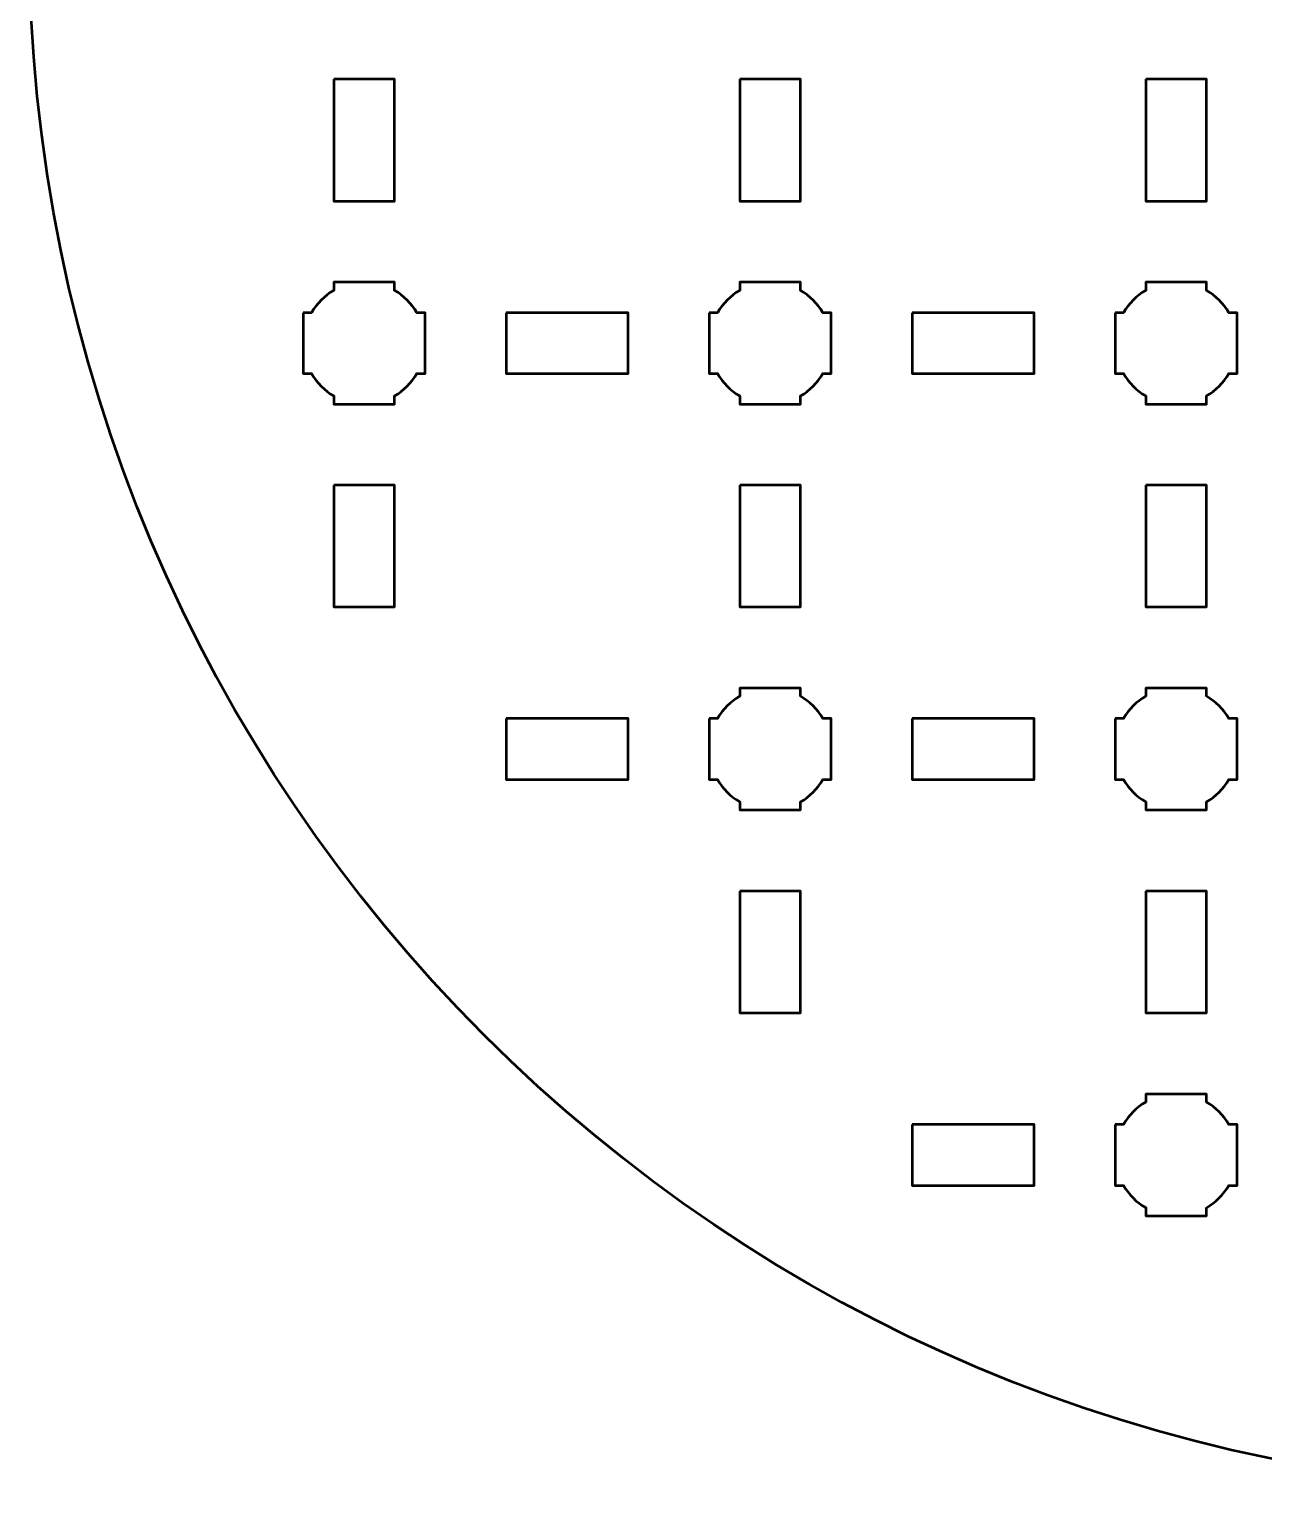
# Model space of a CAD drawing. Header units: centimetres. Extents: x -18.1 to -2.8, y -22.5 to -7.2.
# Drawn here: x -18.15 to -12.07, y -22.5 to -15.3 of the extents above; entities that cross this region are included whole.
import ezdxf

# ---------------------------------------------------------------- set-up
doc = ezdxf.new("R2010")
doc.units = ezdxf.units.CM
doc.header["$MEASUREMENT"] = 0
doc.layers.add('Layer 1', color=7, linetype='Continuous')

msp = doc.modelspace()

# ---------------------------------------------------------------- linework, layer by layer
at = {"layer": 'Layer 1', "lineweight": 53}
msp.add_ellipse((-10.49999, -14.85003), major_axis=(0, 7.65), ratio=1, dxfattribs=at)
for points, knots in [([(-16.6501, -15.54992), (-16.6501, -15.54992), (-16.3501, -15.54992), (-16.3501, -15.54992), (-16.3501, -15.54992), (-16.3501, -15.54992), (-16.3501, -16.14993), (-16.3501, -16.14993), (-16.3501, -16.14993), (-16.3501, -16.14993), (-16.6501, -16.14993), (-16.6501, -16.14993), (-16.6501, -16.14993), (-16.6501, -16.14993), (-16.6501, -15.54992), (-16.6501, -15.54992)], [0, 0, 0, 0, 0.25, 0.25, 0.25, 0.25, 0.5, 0.5, 0.5, 0.5, 0.75, 0.75, 0.75, 0.75, 1, 1, 1, 1]), ([(-14.64999, -15.54992), (-14.64999, -15.54992), (-14.34999, -15.54992), (-14.34999, -15.54992), (-14.34999, -15.54992), (-14.34999, -15.54992), (-14.34999, -16.14993), (-14.34999, -16.14993), (-14.34999, -16.14993), (-14.34999, -16.14993), (-14.64999, -16.14993), (-14.64999, -16.14993), (-14.64999, -16.14993), (-14.64999, -16.14993), (-14.64999, -15.54992), (-14.64999, -15.54992)], [0, 0, 0, 0, 0.25, 0.25, 0.25, 0.25, 0.5, 0.5, 0.5, 0.5, 0.75, 0.75, 0.75, 0.75, 1, 1, 1, 1]), ([(-12.65006, -15.54992), (-12.65006, -15.54992), (-12.35006, -15.54992), (-12.35006, -15.54992), (-12.35006, -15.54992), (-12.35006, -15.54992), (-12.35006, -16.14993), (-12.35006, -16.14993), (-12.35006, -16.14993), (-12.35006, -16.14993), (-12.65006, -16.14993), (-12.65006, -16.14993), (-12.65006, -16.14993), (-12.65006, -16.14993), (-12.65006, -15.54992), (-12.65006, -15.54992)], [0, 0, 0, 0, 0.25, 0.25, 0.25, 0.25, 0.5, 0.5, 0.5, 0.5, 0.75, 0.75, 0.75, 0.75, 1, 1, 1, 1]), ([(-16.8, -16.69994), (-16.8, -16.69994), (-16.7598, -16.69994), (-16.7598, -16.69994), (-16.7598, -16.69994), (-16.73347, -16.65442), (-16.69551, -16.61649), (-16.65, -16.59016), (-16.65, -16.59016), (-16.65, -16.59016), (-16.65, -16.54994), (-16.65, -16.54994), (-16.65, -16.54994), (-16.65, -16.54994), (-16.35, -16.54994), (-16.35, -16.54994), (-16.35, -16.54994), (-16.35, -16.54994), (-16.35, -16.59013), (-16.35, -16.59013), (-16.35, -16.59013), (-16.30447, -16.61646), (-16.26648, -16.65441), (-16.24012, -16.69994), (-16.24012, -16.69994), (-16.24012, -16.69994), (-16.2, -16.69994), (-16.2, -16.69994), (-16.2, -16.69994), (-16.2, -16.69994), (-16.2, -16.84536), (-16.2, -16.84536), (-16.2, -16.84536), (-16.2, -16.84536), (-16.19994, -16.85001), (-16.19994, -16.85001), (-16.19994, -16.85001), (-16.19994, -16.85001), (-16.2, -16.85465), (-16.2, -16.85465), (-16.2, -16.85465), (-16.2, -16.85465), (-16.2, -16.99994), (-16.2, -16.99994), (-16.2, -16.99994), (-16.2, -16.99994), (-16.24007, -16.99994), (-16.24007, -16.99994), (-16.24007, -16.99994), (-16.26642, -17.04551), (-16.30442, -17.08352), (-16.35, -17.10988), (-16.35, -17.10988), (-16.35, -17.10988), (-16.35, -17.14994), (-16.35, -17.14994), (-16.35, -17.14994), (-16.35, -17.14994), (-16.49328, -17.14994), (-16.49328, -17.14994), (-16.49328, -17.14994), (-16.49328, -17.14994), (-16.49995, -17.15002), (-16.49995, -17.15002), (-16.49995, -17.15002), (-16.49995, -17.15002), (-16.50663, -17.14994), (-16.50663, -17.14994), (-16.50663, -17.14994), (-16.50663, -17.14994), (-16.65, -17.14994), (-16.65, -17.14994), (-16.65, -17.14994), (-16.65, -17.14994), (-16.65, -17.10984), (-16.65, -17.10984), (-16.65, -17.10984), (-16.69554, -17.08348), (-16.73352, -17.04549), (-16.75985, -16.99994), (-16.75985, -16.99994), (-16.75985, -16.99994), (-16.8, -16.99994), (-16.8, -16.99994), (-16.8, -16.99994), (-16.8, -16.99994), (-16.8, -16.69994), (-16.8, -16.69994)], [0, 0, 0, 0, 0.0454545, 0.0454545, 0.0454545, 0.0454545, 0.0909091, 0.0909091, 0.0909091, 0.0909091, 0.1363636, 0.1363636, 0.1363636, 0.1363636, 0.1818182, 0.1818182, 0.1818182, 0.1818182, 0.2272727, 0.2272727, 0.2272727, 0.2272727, 0.2727273, 0.2727273, 0.2727273, 0.2727273, 0.3181818, 0.3181818, 0.3181818, 0.3181818, 0.3636364, 0.3636364, 0.3636364, 0.3636364, 0.4090909, 0.4090909, 0.4090909, 0.4090909, 0.4545455, 0.4545455, 0.4545455, 0.4545455, 0.5, 0.5, 0.5, 0.5, 0.5454545, 0.5454545, 0.5454545, 0.5454545, 0.5909091, 0.5909091, 0.5909091, 0.5909091, 0.6363636, 0.6363636, 0.6363636, 0.6363636, 0.6818182, 0.6818182, 0.6818182, 0.6818182, 0.7272727, 0.7272727, 0.7272727, 0.7272727, 0.7727273, 0.7727273, 0.7727273, 0.7727273, 0.8181818, 0.8181818, 0.8181818, 0.8181818, 0.8636364, 0.8636364, 0.8636364, 0.8636364, 0.9090909, 0.9090909, 0.9090909, 0.9090909, 0.9545455, 0.9545455, 0.9545455, 0.9545455, 1, 1, 1, 1]), ([(-14.8, -16.69994), (-14.8, -16.69994), (-14.7598, -16.69994), (-14.7598, -16.69994), (-14.7598, -16.69994), (-14.73347, -16.65442), (-14.69551, -16.61649), (-14.65, -16.59016), (-14.65, -16.59016), (-14.65, -16.59016), (-14.65, -16.54994), (-14.65, -16.54994), (-14.65, -16.54994), (-14.65, -16.54994), (-14.35, -16.54994), (-14.35, -16.54994), (-14.35, -16.54994), (-14.35, -16.54994), (-14.35, -16.59013), (-14.35, -16.59013), (-14.35, -16.59013), (-14.30447, -16.61646), (-14.26648, -16.65441), (-14.24012, -16.69994), (-14.24012, -16.69994), (-14.24012, -16.69994), (-14.2, -16.69994), (-14.2, -16.69994), (-14.2, -16.69994), (-14.2, -16.69994), (-14.2, -16.84536), (-14.2, -16.84536), (-14.2, -16.84536), (-14.2, -16.84536), (-14.19994, -16.85001), (-14.19994, -16.85001), (-14.19994, -16.85001), (-14.19994, -16.85001), (-14.2, -16.85465), (-14.2, -16.85465), (-14.2, -16.85465), (-14.2, -16.85465), (-14.2, -16.99994), (-14.2, -16.99994), (-14.2, -16.99994), (-14.2, -16.99994), (-14.24007, -16.99994), (-14.24007, -16.99994), (-14.24007, -16.99994), (-14.26642, -17.04551), (-14.30442, -17.08352), (-14.35, -17.10988), (-14.35, -17.10988), (-14.35, -17.10988), (-14.35, -17.14994), (-14.35, -17.14994), (-14.35, -17.14994), (-14.35, -17.14994), (-14.49328, -17.14994), (-14.49328, -17.14994), (-14.49328, -17.14994), (-14.49328, -17.14994), (-14.49995, -17.15002), (-14.49995, -17.15002), (-14.49995, -17.15002), (-14.49995, -17.15002), (-14.50663, -17.14994), (-14.50663, -17.14994), (-14.50663, -17.14994), (-14.50663, -17.14994), (-14.65, -17.14994), (-14.65, -17.14994), (-14.65, -17.14994), (-14.65, -17.14994), (-14.65, -17.10984), (-14.65, -17.10984), (-14.65, -17.10984), (-14.69554, -17.08348), (-14.73352, -17.04549), (-14.75985, -16.99994), (-14.75985, -16.99994), (-14.75985, -16.99994), (-14.8, -16.99994), (-14.8, -16.99994), (-14.8, -16.99994), (-14.8, -16.99994), (-14.8, -16.69994), (-14.8, -16.69994)], [0, 0, 0, 0, 0.0454545, 0.0454545, 0.0454545, 0.0454545, 0.0909091, 0.0909091, 0.0909091, 0.0909091, 0.1363636, 0.1363636, 0.1363636, 0.1363636, 0.1818182, 0.1818182, 0.1818182, 0.1818182, 0.2272727, 0.2272727, 0.2272727, 0.2272727, 0.2727273, 0.2727273, 0.2727273, 0.2727273, 0.3181818, 0.3181818, 0.3181818, 0.3181818, 0.3636364, 0.3636364, 0.3636364, 0.3636364, 0.4090909, 0.4090909, 0.4090909, 0.4090909, 0.4545455, 0.4545455, 0.4545455, 0.4545455, 0.5, 0.5, 0.5, 0.5, 0.5454545, 0.5454545, 0.5454545, 0.5454545, 0.5909091, 0.5909091, 0.5909091, 0.5909091, 0.6363636, 0.6363636, 0.6363636, 0.6363636, 0.6818182, 0.6818182, 0.6818182, 0.6818182, 0.7272727, 0.7272727, 0.7272727, 0.7272727, 0.7727273, 0.7727273, 0.7727273, 0.7727273, 0.8181818, 0.8181818, 0.8181818, 0.8181818, 0.8636364, 0.8636364, 0.8636364, 0.8636364, 0.9090909, 0.9090909, 0.9090909, 0.9090909, 0.9545455, 0.9545455, 0.9545455, 0.9545455, 1, 1, 1, 1]), ([(-12.8, -16.69994), (-12.8, -16.69994), (-12.7598, -16.69994), (-12.7598, -16.69994), (-12.7598, -16.69994), (-12.73347, -16.65442), (-12.69551, -16.61649), (-12.65, -16.59016), (-12.65, -16.59016), (-12.65, -16.59016), (-12.65, -16.54994), (-12.65, -16.54994), (-12.65, -16.54994), (-12.65, -16.54994), (-12.35, -16.54994), (-12.35, -16.54994), (-12.35, -16.54994), (-12.35, -16.54994), (-12.35, -16.59013), (-12.35, -16.59013), (-12.35, -16.59013), (-12.30447, -16.61646), (-12.26648, -16.65441), (-12.24012, -16.69994), (-12.24012, -16.69994), (-12.24012, -16.69994), (-12.2, -16.69994), (-12.2, -16.69994), (-12.2, -16.69994), (-12.2, -16.69994), (-12.2, -16.84536), (-12.2, -16.84536), (-12.2, -16.84536), (-12.2, -16.84536), (-12.19994, -16.85001), (-12.19994, -16.85001), (-12.19994, -16.85001), (-12.19994, -16.85001), (-12.2, -16.85465), (-12.2, -16.85465), (-12.2, -16.85465), (-12.2, -16.85465), (-12.2, -16.99994), (-12.2, -16.99994), (-12.2, -16.99994), (-12.2, -16.99994), (-12.24007, -16.99994), (-12.24007, -16.99994), (-12.24007, -16.99994), (-12.26642, -17.04551), (-12.30442, -17.08352), (-12.35, -17.10988), (-12.35, -17.10988), (-12.35, -17.10988), (-12.35, -17.14994), (-12.35, -17.14994), (-12.35, -17.14994), (-12.35, -17.14994), (-12.49328, -17.14994), (-12.49328, -17.14994), (-12.49328, -17.14994), (-12.49328, -17.14994), (-12.49995, -17.15002), (-12.49995, -17.15002), (-12.49995, -17.15002), (-12.49995, -17.15002), (-12.50663, -17.14994), (-12.50663, -17.14994), (-12.50663, -17.14994), (-12.50663, -17.14994), (-12.65, -17.14994), (-12.65, -17.14994), (-12.65, -17.14994), (-12.65, -17.14994), (-12.65, -17.10984), (-12.65, -17.10984), (-12.65, -17.10984), (-12.69554, -17.08348), (-12.73352, -17.04549), (-12.75985, -16.99994), (-12.75985, -16.99994), (-12.75985, -16.99994), (-12.8, -16.99994), (-12.8, -16.99994), (-12.8, -16.99994), (-12.8, -16.99994), (-12.8, -16.69994), (-12.8, -16.69994)], [0, 0, 0, 0, 0.0454545, 0.0454545, 0.0454545, 0.0454545, 0.0909091, 0.0909091, 0.0909091, 0.0909091, 0.1363636, 0.1363636, 0.1363636, 0.1363636, 0.1818182, 0.1818182, 0.1818182, 0.1818182, 0.2272727, 0.2272727, 0.2272727, 0.2272727, 0.2727273, 0.2727273, 0.2727273, 0.2727273, 0.3181818, 0.3181818, 0.3181818, 0.3181818, 0.3636364, 0.3636364, 0.3636364, 0.3636364, 0.4090909, 0.4090909, 0.4090909, 0.4090909, 0.4545455, 0.4545455, 0.4545455, 0.4545455, 0.5, 0.5, 0.5, 0.5, 0.5454545, 0.5454545, 0.5454545, 0.5454545, 0.5909091, 0.5909091, 0.5909091, 0.5909091, 0.6363636, 0.6363636, 0.6363636, 0.6363636, 0.6818182, 0.6818182, 0.6818182, 0.6818182, 0.7272727, 0.7272727, 0.7272727, 0.7272727, 0.7727273, 0.7727273, 0.7727273, 0.7727273, 0.8181818, 0.8181818, 0.8181818, 0.8181818, 0.8636364, 0.8636364, 0.8636364, 0.8636364, 0.9090909, 0.9090909, 0.9090909, 0.9090909, 0.9545455, 0.9545455, 0.9545455, 0.9545455, 1, 1, 1, 1]), ([(-15.79998, -16.70005), (-15.79998, -16.70005), (-15.19997, -16.70005), (-15.19997, -16.70005), (-15.19997, -16.70005), (-15.19997, -16.70005), (-15.19997, -17.00005), (-15.19997, -17.00005), (-15.19997, -17.00005), (-15.19997, -17.00005), (-15.79998, -17.00005), (-15.79998, -17.00005), (-15.79998, -17.00005), (-15.79998, -17.00005), (-15.79998, -16.70005), (-15.79998, -16.70005)], [0, 0, 0, 0, 0.25, 0.25, 0.25, 0.25, 0.5, 0.5, 0.5, 0.5, 0.75, 0.75, 0.75, 0.75, 1, 1, 1, 1]), ([(-13.80001, -16.70005), (-13.80001, -16.70005), (-13.2, -16.70005), (-13.2, -16.70005), (-13.2, -16.70005), (-13.2, -16.70005), (-13.2, -17.00005), (-13.2, -17.00005), (-13.2, -17.00005), (-13.2, -17.00005), (-13.80001, -17.00005), (-13.80001, -17.00005), (-13.80001, -17.00005), (-13.80001, -17.00005), (-13.80001, -16.70005), (-13.80001, -16.70005)], [0, 0, 0, 0, 0.25, 0.25, 0.25, 0.25, 0.5, 0.5, 0.5, 0.5, 0.75, 0.75, 0.75, 0.75, 1, 1, 1, 1]), ([(-16.6501, -17.55), (-16.6501, -17.55), (-16.3501, -17.55), (-16.3501, -17.55), (-16.3501, -17.55), (-16.3501, -17.55), (-16.3501, -18.15), (-16.3501, -18.15), (-16.3501, -18.15), (-16.3501, -18.15), (-16.6501, -18.15), (-16.6501, -18.15), (-16.6501, -18.15), (-16.6501, -18.15), (-16.6501, -17.55), (-16.6501, -17.55)], [0, 0, 0, 0, 0.25, 0.25, 0.25, 0.25, 0.5, 0.5, 0.5, 0.5, 0.75, 0.75, 0.75, 0.75, 1, 1, 1, 1]), ([(-14.64999, -17.55), (-14.64999, -17.55), (-14.34999, -17.55), (-14.34999, -17.55), (-14.34999, -17.55), (-14.34999, -17.55), (-14.34999, -18.15), (-14.34999, -18.15), (-14.34999, -18.15), (-14.34999, -18.15), (-14.64999, -18.15), (-14.64999, -18.15), (-14.64999, -18.15), (-14.64999, -18.15), (-14.64999, -17.55), (-14.64999, -17.55)], [0, 0, 0, 0, 0.25, 0.25, 0.25, 0.25, 0.5, 0.5, 0.5, 0.5, 0.75, 0.75, 0.75, 0.75, 1, 1, 1, 1]), ([(-12.65006, -17.55), (-12.65006, -17.55), (-12.35006, -17.55), (-12.35006, -17.55), (-12.35006, -17.55), (-12.35006, -17.55), (-12.35006, -18.15), (-12.35006, -18.15), (-12.35006, -18.15), (-12.35006, -18.15), (-12.65006, -18.15), (-12.65006, -18.15), (-12.65006, -18.15), (-12.65006, -18.15), (-12.65006, -17.55), (-12.65006, -17.55)], [0, 0, 0, 0, 0.25, 0.25, 0.25, 0.25, 0.5, 0.5, 0.5, 0.5, 0.75, 0.75, 0.75, 0.75, 1, 1, 1, 1]), ([(-14.8, -18.69994), (-14.8, -18.69994), (-14.7598, -18.69994), (-14.7598, -18.69994), (-14.7598, -18.69994), (-14.73347, -18.65442), (-14.69551, -18.61649), (-14.65, -18.59016), (-14.65, -18.59016), (-14.65, -18.59016), (-14.65, -18.54994), (-14.65, -18.54994), (-14.65, -18.54994), (-14.65, -18.54994), (-14.35, -18.54994), (-14.35, -18.54994), (-14.35, -18.54994), (-14.35, -18.54994), (-14.35, -18.59013), (-14.35, -18.59013), (-14.35, -18.59013), (-14.30447, -18.61646), (-14.26648, -18.65441), (-14.24012, -18.69994), (-14.24012, -18.69994), (-14.24012, -18.69994), (-14.2, -18.69994), (-14.2, -18.69994), (-14.2, -18.69994), (-14.2, -18.69994), (-14.2, -18.84536), (-14.2, -18.84536), (-14.2, -18.84536), (-14.2, -18.84536), (-14.19994, -18.85001), (-14.19994, -18.85001), (-14.19994, -18.85001), (-14.19994, -18.85001), (-14.2, -18.85465), (-14.2, -18.85465), (-14.2, -18.85465), (-14.2, -18.85465), (-14.2, -18.99994), (-14.2, -18.99994), (-14.2, -18.99994), (-14.2, -18.99994), (-14.24007, -18.99994), (-14.24007, -18.99994), (-14.24007, -18.99994), (-14.26642, -19.04551), (-14.30442, -19.08352), (-14.35, -19.10988), (-14.35, -19.10988), (-14.35, -19.10988), (-14.35, -19.14994), (-14.35, -19.14994), (-14.35, -19.14994), (-14.35, -19.14994), (-14.49328, -19.14994), (-14.49328, -19.14994), (-14.49328, -19.14994), (-14.49328, -19.14994), (-14.49995, -19.15002), (-14.49995, -19.15002), (-14.49995, -19.15002), (-14.49995, -19.15002), (-14.50663, -19.14994), (-14.50663, -19.14994), (-14.50663, -19.14994), (-14.50663, -19.14994), (-14.65, -19.14994), (-14.65, -19.14994), (-14.65, -19.14994), (-14.65, -19.14994), (-14.65, -19.10984), (-14.65, -19.10984), (-14.65, -19.10984), (-14.69554, -19.08348), (-14.73352, -19.04549), (-14.75985, -18.99994), (-14.75985, -18.99994), (-14.75985, -18.99994), (-14.8, -18.99994), (-14.8, -18.99994), (-14.8, -18.99994), (-14.8, -18.99994), (-14.8, -18.69994), (-14.8, -18.69994)], [0, 0, 0, 0, 0.0454545, 0.0454545, 0.0454545, 0.0454545, 0.0909091, 0.0909091, 0.0909091, 0.0909091, 0.1363636, 0.1363636, 0.1363636, 0.1363636, 0.1818182, 0.1818182, 0.1818182, 0.1818182, 0.2272727, 0.2272727, 0.2272727, 0.2272727, 0.2727273, 0.2727273, 0.2727273, 0.2727273, 0.3181818, 0.3181818, 0.3181818, 0.3181818, 0.3636364, 0.3636364, 0.3636364, 0.3636364, 0.4090909, 0.4090909, 0.4090909, 0.4090909, 0.4545455, 0.4545455, 0.4545455, 0.4545455, 0.5, 0.5, 0.5, 0.5, 0.5454545, 0.5454545, 0.5454545, 0.5454545, 0.5909091, 0.5909091, 0.5909091, 0.5909091, 0.6363636, 0.6363636, 0.6363636, 0.6363636, 0.6818182, 0.6818182, 0.6818182, 0.6818182, 0.7272727, 0.7272727, 0.7272727, 0.7272727, 0.7727273, 0.7727273, 0.7727273, 0.7727273, 0.8181818, 0.8181818, 0.8181818, 0.8181818, 0.8636364, 0.8636364, 0.8636364, 0.8636364, 0.9090909, 0.9090909, 0.9090909, 0.9090909, 0.9545455, 0.9545455, 0.9545455, 0.9545455, 1, 1, 1, 1]), ([(-12.8, -18.69994), (-12.8, -18.69994), (-12.7598, -18.69994), (-12.7598, -18.69994), (-12.7598, -18.69994), (-12.73347, -18.65442), (-12.69551, -18.61649), (-12.65, -18.59016), (-12.65, -18.59016), (-12.65, -18.59016), (-12.65, -18.54994), (-12.65, -18.54994), (-12.65, -18.54994), (-12.65, -18.54994), (-12.35, -18.54994), (-12.35, -18.54994), (-12.35, -18.54994), (-12.35, -18.54994), (-12.35, -18.59013), (-12.35, -18.59013), (-12.35, -18.59013), (-12.30447, -18.61646), (-12.26648, -18.65441), (-12.24012, -18.69994), (-12.24012, -18.69994), (-12.24012, -18.69994), (-12.2, -18.69994), (-12.2, -18.69994), (-12.2, -18.69994), (-12.2, -18.69994), (-12.2, -18.84536), (-12.2, -18.84536), (-12.2, -18.84536), (-12.2, -18.84536), (-12.19994, -18.85001), (-12.19994, -18.85001), (-12.19994, -18.85001), (-12.19994, -18.85001), (-12.2, -18.85465), (-12.2, -18.85465), (-12.2, -18.85465), (-12.2, -18.85465), (-12.2, -18.99994), (-12.2, -18.99994), (-12.2, -18.99994), (-12.2, -18.99994), (-12.24007, -18.99994), (-12.24007, -18.99994), (-12.24007, -18.99994), (-12.26642, -19.04551), (-12.30442, -19.08352), (-12.35, -19.10988), (-12.35, -19.10988), (-12.35, -19.10988), (-12.35, -19.14994), (-12.35, -19.14994), (-12.35, -19.14994), (-12.35, -19.14994), (-12.49328, -19.14994), (-12.49328, -19.14994), (-12.49328, -19.14994), (-12.49328, -19.14994), (-12.49995, -19.15002), (-12.49995, -19.15002), (-12.49995, -19.15002), (-12.49995, -19.15002), (-12.50663, -19.14994), (-12.50663, -19.14994), (-12.50663, -19.14994), (-12.50663, -19.14994), (-12.65, -19.14994), (-12.65, -19.14994), (-12.65, -19.14994), (-12.65, -19.14994), (-12.65, -19.10984), (-12.65, -19.10984), (-12.65, -19.10984), (-12.69554, -19.08348), (-12.73352, -19.04549), (-12.75985, -18.99994), (-12.75985, -18.99994), (-12.75985, -18.99994), (-12.8, -18.99994), (-12.8, -18.99994), (-12.8, -18.99994), (-12.8, -18.99994), (-12.8, -18.69994), (-12.8, -18.69994)], [0, 0, 0, 0, 0.0454545, 0.0454545, 0.0454545, 0.0454545, 0.0909091, 0.0909091, 0.0909091, 0.0909091, 0.1363636, 0.1363636, 0.1363636, 0.1363636, 0.1818182, 0.1818182, 0.1818182, 0.1818182, 0.2272727, 0.2272727, 0.2272727, 0.2272727, 0.2727273, 0.2727273, 0.2727273, 0.2727273, 0.3181818, 0.3181818, 0.3181818, 0.3181818, 0.3636364, 0.3636364, 0.3636364, 0.3636364, 0.4090909, 0.4090909, 0.4090909, 0.4090909, 0.4545455, 0.4545455, 0.4545455, 0.4545455, 0.5, 0.5, 0.5, 0.5, 0.5454545, 0.5454545, 0.5454545, 0.5454545, 0.5909091, 0.5909091, 0.5909091, 0.5909091, 0.6363636, 0.6363636, 0.6363636, 0.6363636, 0.6818182, 0.6818182, 0.6818182, 0.6818182, 0.7272727, 0.7272727, 0.7272727, 0.7272727, 0.7727273, 0.7727273, 0.7727273, 0.7727273, 0.8181818, 0.8181818, 0.8181818, 0.8181818, 0.8636364, 0.8636364, 0.8636364, 0.8636364, 0.9090909, 0.9090909, 0.9090909, 0.9090909, 0.9545455, 0.9545455, 0.9545455, 0.9545455, 1, 1, 1, 1]), ([(-15.79998, -18.69998), (-15.79998, -18.69998), (-15.19997, -18.69998), (-15.19997, -18.69998), (-15.19997, -18.69998), (-15.19997, -18.69998), (-15.19997, -18.99999), (-15.19997, -18.99999), (-15.19997, -18.99999), (-15.19997, -18.99999), (-15.79998, -18.99999), (-15.79998, -18.99999), (-15.79998, -18.99999), (-15.79998, -18.99999), (-15.79998, -18.69998), (-15.79998, -18.69998)], [0, 0, 0, 0, 0.25, 0.25, 0.25, 0.25, 0.5, 0.5, 0.5, 0.5, 0.75, 0.75, 0.75, 0.75, 1, 1, 1, 1]), ([(-13.80001, -18.69998), (-13.80001, -18.69998), (-13.2, -18.69998), (-13.2, -18.69998), (-13.2, -18.69998), (-13.2, -18.69998), (-13.2, -18.99999), (-13.2, -18.99999), (-13.2, -18.99999), (-13.2, -18.99999), (-13.80001, -18.99999), (-13.80001, -18.99999), (-13.80001, -18.99999), (-13.80001, -18.99999), (-13.80001, -18.69998), (-13.80001, -18.69998)], [0, 0, 0, 0, 0.25, 0.25, 0.25, 0.25, 0.5, 0.5, 0.5, 0.5, 0.75, 0.75, 0.75, 0.75, 1, 1, 1, 1]), ([(-14.64999, -19.54997), (-14.64999, -19.54997), (-14.34999, -19.54997), (-14.34999, -19.54997), (-14.34999, -19.54997), (-14.34999, -19.54997), (-14.34999, -20.14997), (-14.34999, -20.14997), (-14.34999, -20.14997), (-14.34999, -20.14997), (-14.64999, -20.14997), (-14.64999, -20.14997), (-14.64999, -20.14997), (-14.64999, -20.14997), (-14.64999, -19.54997), (-14.64999, -19.54997)], [0, 0, 0, 0, 0.25, 0.25, 0.25, 0.25, 0.5, 0.5, 0.5, 0.5, 0.75, 0.75, 0.75, 0.75, 1, 1, 1, 1]), ([(-12.65006, -19.54997), (-12.65006, -19.54997), (-12.35006, -19.54997), (-12.35006, -19.54997), (-12.35006, -19.54997), (-12.35006, -19.54997), (-12.35006, -20.14997), (-12.35006, -20.14997), (-12.35006, -20.14997), (-12.35006, -20.14997), (-12.65006, -20.14997), (-12.65006, -20.14997), (-12.65006, -20.14997), (-12.65006, -20.14997), (-12.65006, -19.54997), (-12.65006, -19.54997)], [0, 0, 0, 0, 0.25, 0.25, 0.25, 0.25, 0.5, 0.5, 0.5, 0.5, 0.75, 0.75, 0.75, 0.75, 1, 1, 1, 1]), ([(-12.8, -20.69994), (-12.8, -20.69994), (-12.7598, -20.69994), (-12.7598, -20.69994), (-12.7598, -20.69994), (-12.73347, -20.65442), (-12.69551, -20.61649), (-12.65, -20.59016), (-12.65, -20.59016), (-12.65, -20.59016), (-12.65, -20.54994), (-12.65, -20.54994), (-12.65, -20.54994), (-12.65, -20.54994), (-12.35, -20.54994), (-12.35, -20.54994), (-12.35, -20.54994), (-12.35, -20.54994), (-12.35, -20.59013), (-12.35, -20.59013), (-12.35, -20.59013), (-12.30447, -20.61646), (-12.26648, -20.65441), (-12.24012, -20.69994), (-12.24012, -20.69994), (-12.24012, -20.69994), (-12.2, -20.69994), (-12.2, -20.69994), (-12.2, -20.69994), (-12.2, -20.69994), (-12.2, -20.84536), (-12.2, -20.84536), (-12.2, -20.84536), (-12.2, -20.84536), (-12.19994, -20.85001), (-12.19994, -20.85001), (-12.19994, -20.85001), (-12.19994, -20.85001), (-12.2, -20.85465), (-12.2, -20.85465), (-12.2, -20.85465), (-12.2, -20.85465), (-12.2, -20.99994), (-12.2, -20.99994), (-12.2, -20.99994), (-12.2, -20.99994), (-12.24007, -20.99994), (-12.24007, -20.99994), (-12.24007, -20.99994), (-12.26642, -21.04551), (-12.30442, -21.08352), (-12.35, -21.10988), (-12.35, -21.10988), (-12.35, -21.10988), (-12.35, -21.14994), (-12.35, -21.14994), (-12.35, -21.14994), (-12.35, -21.14994), (-12.49328, -21.14994), (-12.49328, -21.14994), (-12.49328, -21.14994), (-12.49328, -21.14994), (-12.49995, -21.15002), (-12.49995, -21.15002), (-12.49995, -21.15002), (-12.49995, -21.15002), (-12.50663, -21.14994), (-12.50663, -21.14994), (-12.50663, -21.14994), (-12.50663, -21.14994), (-12.65, -21.14994), (-12.65, -21.14994), (-12.65, -21.14994), (-12.65, -21.14994), (-12.65, -21.10984), (-12.65, -21.10984), (-12.65, -21.10984), (-12.69554, -21.08348), (-12.73352, -21.04549), (-12.75985, -20.99994), (-12.75985, -20.99994), (-12.75985, -20.99994), (-12.8, -20.99994), (-12.8, -20.99994), (-12.8, -20.99994), (-12.8, -20.99994), (-12.8, -20.69994), (-12.8, -20.69994)], [0, 0, 0, 0, 0.0454545, 0.0454545, 0.0454545, 0.0454545, 0.0909091, 0.0909091, 0.0909091, 0.0909091, 0.1363636, 0.1363636, 0.1363636, 0.1363636, 0.1818182, 0.1818182, 0.1818182, 0.1818182, 0.2272727, 0.2272727, 0.2272727, 0.2272727, 0.2727273, 0.2727273, 0.2727273, 0.2727273, 0.3181818, 0.3181818, 0.3181818, 0.3181818, 0.3636364, 0.3636364, 0.3636364, 0.3636364, 0.4090909, 0.4090909, 0.4090909, 0.4090909, 0.4545455, 0.4545455, 0.4545455, 0.4545455, 0.5, 0.5, 0.5, 0.5, 0.5454545, 0.5454545, 0.5454545, 0.5454545, 0.5909091, 0.5909091, 0.5909091, 0.5909091, 0.6363636, 0.6363636, 0.6363636, 0.6363636, 0.6818182, 0.6818182, 0.6818182, 0.6818182, 0.7272727, 0.7272727, 0.7272727, 0.7272727, 0.7727273, 0.7727273, 0.7727273, 0.7727273, 0.8181818, 0.8181818, 0.8181818, 0.8181818, 0.8636364, 0.8636364, 0.8636364, 0.8636364, 0.9090909, 0.9090909, 0.9090909, 0.9090909, 0.9545455, 0.9545455, 0.9545455, 0.9545455, 1, 1, 1, 1]), ([(-13.80008, -20.69992), (-13.80008, -20.69992), (-13.20007, -20.69992), (-13.20007, -20.69992), (-13.20007, -20.69992), (-13.20007, -20.69992), (-13.20007, -20.99992), (-13.20007, -20.99992), (-13.20007, -20.99992), (-13.20007, -20.99992), (-13.80008, -20.99992), (-13.80008, -20.99992), (-13.80008, -20.99992), (-13.80008, -20.99992), (-13.80008, -20.69992), (-13.80008, -20.69992)], [0, 0, 0, 0, 0.25, 0.25, 0.25, 0.25, 0.5, 0.5, 0.5, 0.5, 0.75, 0.75, 0.75, 0.75, 1, 1, 1, 1])]:
    msp.add_open_spline(points, degree=3, knots=knots, dxfattribs=at)

doc.saveas('drawing.dxf')
